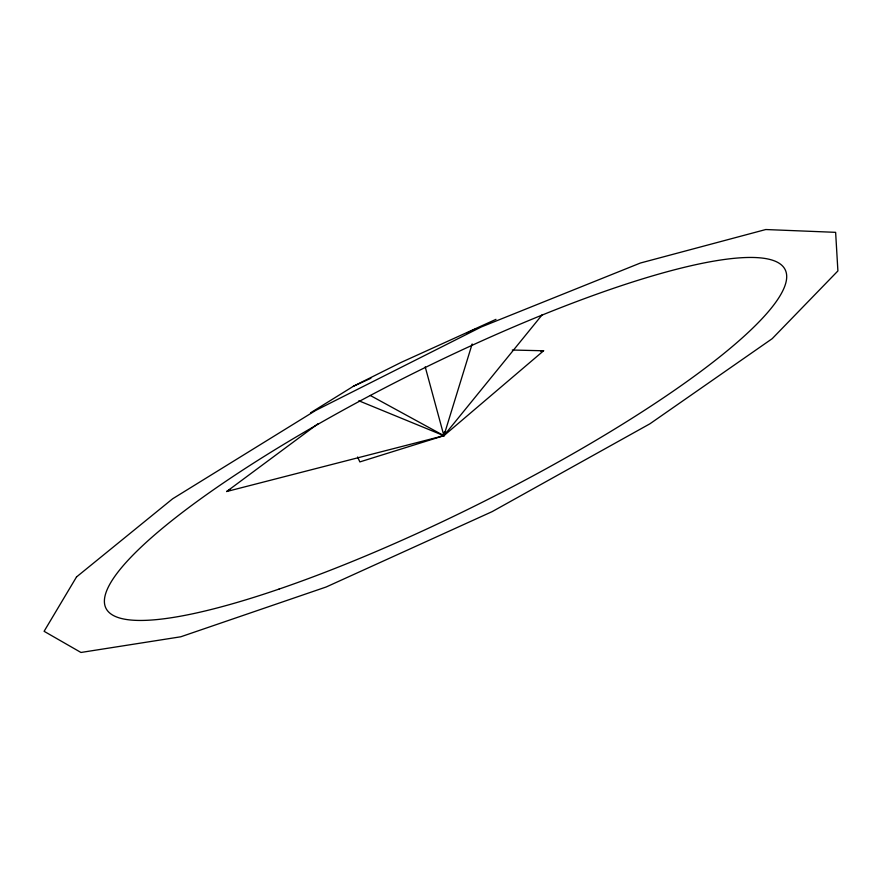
<?xml version="1.0" encoding="UTF-8"?>
<svg xmlns="http://www.w3.org/2000/svg" width="882" height="882" viewBox="0 0 882 882"><rect width="100%" height="100%" fill="white"/><g stroke="black" fill="none" stroke-linecap="round" stroke-linejoin="round"><path stroke-width="1.32" d="M357.629 456.997L359.845 461.914L443.9 435.686L444.484 431.618M318.281 423.558L226.674 491.517L443.9 435.686L472.146 343.98M441.176 435.3L443.9 435.686L445.906 432.092M358.842 400.781L443.9 435.686L542.298 314.642M370.308 395.478L443.9 435.686L543.599 350.782L512.288 350.022M310.574 412.809L353.417 386.25L400.946 362.491L495.993 319.35M226.674 491.517L230.191 489.367M467.206 332.999L475.762 328.854M353.417 386.25L370.87 378.279M540.964 351.543L543.599 350.782M425.212 366.868L443.9 435.686M76.514 576.949L44.1 631.303L80.968 652.471L180.755 636.793L326.197 586.982L492.145 511.637L649.902 423.812L772.213 338.666L837.9 270.939L835.629 232.341L765.774 229.529L640.42 263.012L481.252 326.979L315.778 410.384L172.618 498.804L76.514 576.949M278.999 589.099A379.481 73.063 -26.5 0 0 786.667 275.548A379.481 73.063 -26.5 0 0 270.928 452.201A379.481 73.063 -26.5 0 0 278.999 589.099"/></g></svg>
